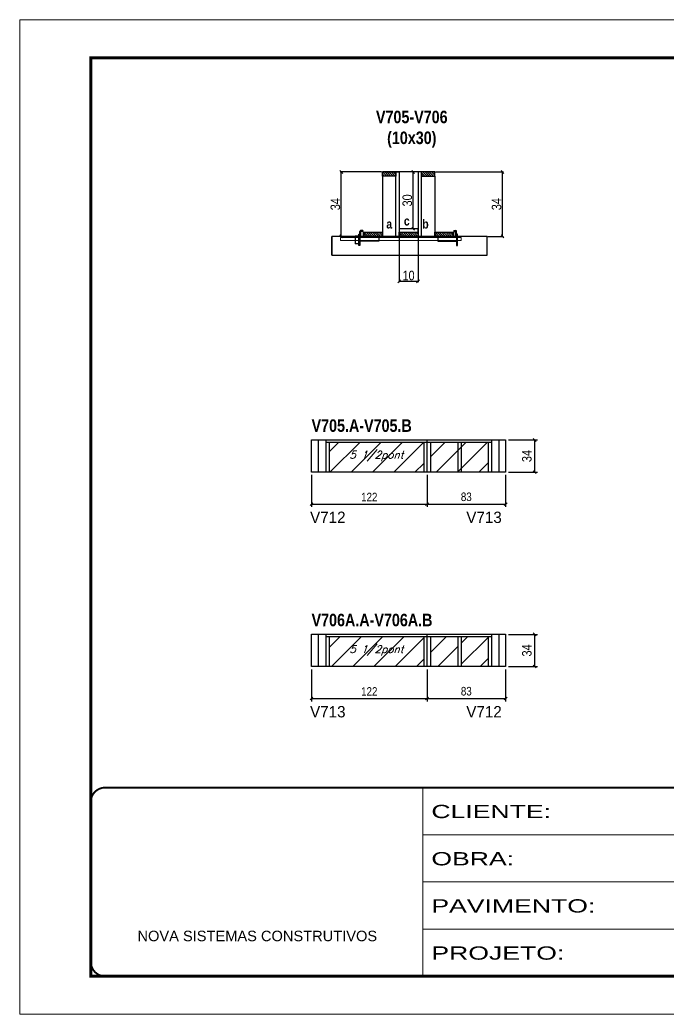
# Model space of a CAD drawing. Extents: x 13154 to 22413, y 1253 to 30260.
# Drawn here: x 14753 to 15438, y 26522 to 27572 of the extents above; entities that cross this region are included whole.
import ezdxf

# ---------------------------------------------------------------- set-up
doc = ezdxf.new("R2010")
doc.units = 0
doc.linetypes.add('CONTINUO', pattern=[0])
doc.linetypes.add('DASHED', pattern=[0.75, 0.5, -0.25])
for name, color, linetype in [('5', 5, 'Continuous'), ('barrote', 251, 'Continuous'), ('COTA', 241, 'Continuous'), ('detalhes', 4, 'Continuous'), ('NOMENCLATURA', 7, 'Continuous'), ('Painéis', 200, 'Continuous'), ('presilha', 1, 'Continuous'), ('SARR_2.2x10', 60, 'Continuous'), ('SARR_2.2x7', 40, 'Continuous'), ('SARR_3.5x7', 81, 'Continuous'), ('texto', 7, 'Continuous')]:
    doc.layers.add(name, color=color, linetype=linetype)
for name, color, linetype, lineweight in [('CONCRETO', 251, 'Continuous', 25), ('Folhas', 255, 'Continuous', 9), ('Hachura', 251, 'Continuous', 9), ('SARRAFO DE PRESSAO', 251, 'DASHED', 9), ('SCO-___-LAJ', 2, 'Continuous', 0)]:
    doc.layers.add(name, color=color, linetype=linetype, lineweight=lineweight)
doc.styles.add('ARIAL', font='arial.ttf')
doc.styles.add('COTA TECNICA', font='techl___.ttf', dxfattribs={"height": 10})
doc.styles.add('COTA TECNICA 2X', font='techl___.ttf', dxfattribs={"height": 10})
doc.styles.add('COTA TECNICA-50', font='techl___.ttf', dxfattribs={"height": 9})
doc.styles.add('Romans', font='romans.shx')
doc.styles.add('ROMAS860', font='ROMAS860.SHX')
doc.styles.add('TECNICA', font='techb___.ttf', dxfattribs={"height": 10})
doc.styles.add('Tecnologia', font='')
doc.styles.get('Tecnologia').set_extended_font_data('Forgotten Futurist')
doc.dimstyles.new('COTA PAINEL-50', dxfattribs={"dimtxt": 9, "dimasz": 3, "dimexe": 3, "dimexo": 3, "dimgap": 3, "dimtad": 1, "dimdec": 1, "dimzin": 12, "dimdsep": 46, "dimtxsty": 'COTA TECNICA-50', "dimblk1": 'OBLIQUE', "dimblk2": 'OBLIQUE', "dimsah": 1, "dimcen": 0.9, "dimclrd": 4, "dimclre": 4, "dimclrt": 240, "dimadec": 1, "dimazin": 3, "dimtfac": 1, "dimtdec": 1, "dimtmove": 0, "dimatfit": 3, "dimfxl": 1, "dimtolj": 1, "dimtzin": 12, "dimarcsym": 0})
doc.dimstyles.new('PAINEL', dxfattribs={"dimtxt": 10, "dimasz": 3, "dimexe": 3, "dimexo": 3, "dimgap": 3, "dimtad": 1, "dimdec": 1, "dimzin": 12, "dimdsep": 46, "dimtxsty": 'COTA TECNICA', "dimblk1": 'OBLIQUE', "dimblk2": 'OBLIQUE', "dimsah": 1, "dimcen": 0.9, "dimclrd": 4, "dimclre": 4, "dimclrt": 240, "dimadec": 1, "dimazin": 3, "dimtfac": 1, "dimtdec": 1, "dimtmove": 0, "dimatfit": 3, "dimfxl": 1, "dimtolj": 1, "dimtzin": 12, "dimarcsym": 0})
doc.dimstyles.new('SECAO', dxfattribs={"dimscale": 0.333333, "dimtxt": 5, "dimasz": 9, "dimexe": 3, "dimexo": 3, "dimgap": 3, "dimtad": 1, "dimdec": 1, "dimlfac": 0.5, "dimzin": 12, "dimdsep": 46, "dimtxsty": 'COTA TECNICA 2X', "dimblk1": 'OBLIQUE', "dimblk2": 'OBLIQUE', "dimsah": 1, "dimcen": 0.9, "dimclrd": 4, "dimclre": 4, "dimclrt": 240, "dimadec": 1, "dimazin": 3, "dimtfac": 1, "dimtdec": 1, "dimtmove": 0, "dimatfit": 3, "dimfxl": 1, "dimtolj": 1, "dimtzin": 12, "dimarcsym": 0})

# ---------------------------------------------------------------- blocks, each defined once
blk = doc.blocks.new('9999999999')
at = {"color": 30, "linetype": 'CONTINUO'}
for p, q in [((98564.6, 34230.2), (98564.6, 34429.4)), ((98564.6, 34379.6), (99584, 34379.6)), ((98564.6, 34329.8), (99488, 34329.8)), ((98564.6, 34280), (99488, 34280))]:
    blk.add_line(p, q, dxfattribs=at)
at = {"color": 30, "linetype": 'CONTINUO', "const_width": 2}
blk.add_lwpolyline([(99584, 34230.2), (99584, 34414.4, 0.414214), (99569, 34429.4), (98229, 34429.4, 0.414214), (98214, 34414.4), (98214, 34245.2, 0.414214), (98229, 34230.2), (99584, 34230.2)], format="xyb", dxfattribs=at)
at = {"layer": 'Folhas'}
blk.add_lwpolyline([(98139, 34190.2), (99624, 34190.2), (99624, 35240.2), (98139, 35240.2)], close=True, dxfattribs=at)
at = {"layer": 'Folhas', "color": 30, "const_width": 3}
blk.add_lwpolyline([(98214, 34230.2), (99584, 34230.2), (99584, 35200.2), (98214, 35200.2)], close=True, dxfattribs=at)
at = {"color": 7, "linetype": 'Continuous', "ltscale": 5, "style": 'ARIAL'}
blk.add_text('NOVA SISTEMAS CONSTRUTIVOS', height=11.059, dxfattribs=at).set_placement((98263.2, 34267.2))
at = {"layer": 'Folhas', "color": 7, "style": 'Tecnologia', "width": 1.5}
for s, p in [('CLIENTE:', (98573.7, 34397.2)), ('OBRA:', (98573.7, 34347.3)), ('PAVIMENTO:', (98573.7, 34297.5)), ('PROJETO:', (98573.7, 34247.7))]:
    blk.add_text(s, height=14, dxfattribs=at).set_placement(p)
blk = doc.blocks.new('_Oblique')
at = {"color": 0, "linetype": 'ByBlock', "lineweight": -2}
blk.add_line((-0.5, -0.5), (0.5, 0.5), dxfattribs=at)
blk = doc.blocks.new('*D124')
at = {"layer": 'COTA', "color": 4, "lineweight": -2, "transparency": 16777216}
for p, q in [((15153.5, 27342.4), (15153.5, 27294.9)), ((15173.5, 27342.4), (15173.5, 27294.9)), ((15173.5, 27295.9), (15153.5, 27295.9))]:
    blk.add_line(p, q, dxfattribs=at)
at = {"layer": 'Defpoints', "color": 0, "transparency": 16777216}
for p in [(15153.5, 27343.4), (15173.5, 27343.4), (15153.5, 27295.9)]:
    blk.add_point(p, dxfattribs=at)
at = {"layer": 'COTA', "color": 4, "lineweight": -2, "transparency": 16777216, "xscale": 3, "yscale": 3, "zscale": 3, "rotation": 180}
blk.add_blockref('_Oblique', (15153.5, 27295.9), dxfattribs=at)
at = {"layer": 'COTA', "color": 4, "lineweight": -2, "transparency": 16777216, "xscale": 3, "yscale": 3, "zscale": 3}
blk.add_blockref('_Oblique', (15173.5, 27295.9), dxfattribs=at)
at = {"layer": 'COTA', "color": 240, "transparency": 16777216, "insert": (15163.5, 27302), "char_height": 10, "attachment_point": 5, "style": 'COTA TECNICA 2X'}
blk.add_mtext('\\A1;10', dxfattribs=at)
blk = doc.blocks.new('PRESILHA METÁLICA 1')
at = {"layer": 'presilha'}
for p, q in [((7.5, 10.6), (7.5, 19.9)), ((12, 21), (8.6, 21)), ((9, 11.6), (9, 18.9)), ((12, 19.5), (9.6, 19.5)), ((12, 21), (12, 19.5)), ((0, 13), (6, 13)), ((0, 13), (0, 0)), ((6, 0), (0, 0)), ((6, 15.5), (7.5, 15.5)), ((6, -2.5), (6, 15.5)), ((6, 13), (6, 0)), ((7.5, 15.5), (7.5, -2.5)), ((37.5, 4.1), (7.5, 4.1)), ((37.5, 11), (9.6, 11)), ((37.5, 11), (37.5, 4.1)), ((7.5, -2.5), (6, -2.5))]:
    blk.add_line(p, q, dxfattribs=at)
for centre, radius, start, end in [((8.6, 19.9), 1.14, 90, 180), ((9.6, 18.9), 0.57, 90, 180), ((9.6, 11.6), 0.57, 180, 270)]:
    blk.add_arc(centre, radius, start, end, dxfattribs=at)
blk = doc.blocks.new('PRESILHA METÁLICA 2')
at = {"layer": 'presilha'}
for p, q in [((-5.2, 23.5), (-5.2, 22)), ((-5.2, 23.5), (-1.9, 23.5)), ((-5.2, 22), (-2.8, 22)), ((-2.2, 14.1), (-2.2, 21.4)), ((0.8, 18), (-0.8, 18)), ((-0.8, 18), (-0.8, 0)), ((-0.8, 14.6), (-0.8, 22.4)), ((0.8, 0), (0.8, 18)), ((-30.8, 13.5), (-30.8, 6.6)), ((-30.8, 13.5), (-2.8, 13.5)), ((-30.8, 6.6), (-0.8, 6.6)), ((-0.8, 0), (0.8, 0))]:
    blk.add_line(p, q, dxfattribs=at)
for centre, radius, start, end in [((-2.8, 21.4), 0.57, 0, 90), ((-1.9, 22.4), 1.14, 0, 90), ((-2.8, 14.1), 0.57, 270, 0)]:
    blk.add_arc(centre, radius, start, end, dxfattribs=at)
blk = doc.blocks.new('*D125')
at = {"layer": 'COTA', "color": 4, "lineweight": -2, "transparency": 16777216}
for p, q in [((15192.1, 27411.4), (15263.7, 27411.4)), ((15262.7, 27343.4), (15262.7, 27411.4)), ((15247.4, 27343.4), (15263.7, 27343.4))]:
    blk.add_line(p, q, dxfattribs=at)
at = {"layer": 'Defpoints', "color": 0, "transparency": 16777216}
for p in [(15191.1, 27411.4), (15262.7, 27411.4), (15246.4, 27343.4)]:
    blk.add_point(p, dxfattribs=at)
at = {"layer": 'COTA', "color": 4, "lineweight": -2, "transparency": 16777216, "xscale": 3, "yscale": 3, "zscale": 3}
for p, rotation in [((15262.7, 27411.4), 90), ((15262.7, 27343.4), 270)]:
    blk.add_blockref('_Oblique', p, dxfattribs=dict(at, rotation=rotation))
at = {"layer": 'COTA', "color": 240, "transparency": 16777216, "insert": (15256.5, 27377.4), "char_height": 10, "attachment_point": 5, "rotation": 90, "style": 'COTA TECNICA 2X'}
blk.add_mtext('\\A1;34', dxfattribs=at)
blk = doc.blocks.new('*D126')
at = {"layer": 'COTA', "color": 4, "lineweight": -2, "transparency": 16777216}
for p, q in [((15172.5, 27411.4), (15167.4, 27411.4)), ((15168.4, 27351.4), (15168.4, 27411.4)), ((15172.5, 27351.4), (15167.4, 27351.4))]:
    blk.add_line(p, q, dxfattribs=at)
at = {"layer": 'Defpoints', "color": 0, "transparency": 16777216}
for p in [(15168.4, 27411.4), (15173.5, 27411.4), (15173.5, 27351.4)]:
    blk.add_point(p, dxfattribs=at)
at = {"layer": 'COTA', "color": 4, "lineweight": -2, "transparency": 16777216, "xscale": 3, "yscale": 3, "zscale": 3}
for p, rotation in [((15168.4, 27411.4), 90), ((15168.4, 27351.4), 270)]:
    blk.add_blockref('_Oblique', p, dxfattribs=dict(at, rotation=rotation))
at = {"layer": 'COTA', "color": 240, "transparency": 16777216, "insert": (15162.2, 27381.4), "char_height": 10, "attachment_point": 5, "rotation": 90, "style": 'COTA TECNICA 2X'}
blk.add_mtext('\\A1;30', dxfattribs=at)
blk = doc.blocks.new('*D127')
at = {"layer": 'COTA', "color": 4, "linetype": 'ByBlock', "lineweight": -2, "transparency": 16777216}
for p, q in [((15061, 27091.4), (15061, 27057.6)), ((15183, 27091.4), (15183, 27057.6)), ((15061, 27060.6), (15183, 27060.6))]:
    blk.add_line(p, q, dxfattribs=at)
at = {"layer": 'Defpoints', "color": 0, "linetype": 'ByBlock', "transparency": 16777216}
for p in [(15061, 27094.4), (15183, 27094.4), (15183, 27060.6)]:
    blk.add_point(p, dxfattribs=at)
at = {"layer": 'COTA', "color": 4, "linetype": 'ByBlock', "lineweight": -2, "transparency": 16777216, "xscale": 3, "yscale": 3, "zscale": 3, "rotation": 180}
blk.add_blockref('_Oblique', (15061, 27060.6), dxfattribs=at)
at = {"layer": 'COTA', "color": 4, "linetype": 'ByBlock', "lineweight": -2, "transparency": 16777216, "xscale": 3, "yscale": 3, "zscale": 3}
blk.add_blockref('_Oblique', (15183, 27060.6), dxfattribs=at)
at = {"layer": 'COTA', "color": 240, "linetype": 'ByBlock', "transparency": 16777216, "insert": (15122, 27068.1), "char_height": 9, "attachment_point": 5, "style": 'COTA TECNICA-50'}
blk.add_mtext('\\A1;122', dxfattribs=at)
blk = doc.blocks.new('*D128')
at = {"layer": 'COTA', "color": 4, "linetype": 'ByBlock', "lineweight": -2, "transparency": 16777216}
for p, q in [((15183, 27091.4), (15183, 27057.6)), ((15266, 27091.4), (15266, 27057.6)), ((15183, 27060.6), (15266, 27060.6))]:
    blk.add_line(p, q, dxfattribs=at)
at = {"layer": 'Defpoints', "color": 0, "linetype": 'ByBlock', "transparency": 16777216}
for p in [(15183, 27094.4), (15266, 27094.4), (15266, 27060.6)]:
    blk.add_point(p, dxfattribs=at)
at = {"layer": 'COTA', "color": 4, "linetype": 'ByBlock', "lineweight": -2, "transparency": 16777216, "xscale": 3, "yscale": 3, "zscale": 3, "rotation": 180}
blk.add_blockref('_Oblique', (15183, 27060.6), dxfattribs=at)
at = {"layer": 'COTA', "color": 4, "linetype": 'ByBlock', "lineweight": -2, "transparency": 16777216, "xscale": 3, "yscale": 3, "zscale": 3}
blk.add_blockref('_Oblique', (15266, 27060.6), dxfattribs=at)
at = {"layer": 'COTA', "color": 240, "linetype": 'ByBlock', "transparency": 16777216, "insert": (15224.5, 27068.3), "char_height": 9, "attachment_point": 5, "style": 'COTA TECNICA-50'}
blk.add_mtext('\\A1;83', dxfattribs=at)
blk = doc.blocks.new('*D129')
at = {"layer": 'COTA', "color": 4, "linetype": 'ByBlock', "lineweight": -2, "transparency": 16777216}
for p, q in [((15269, 27128.4), (15299.7, 27128.4)), ((15296.7, 27128.4), (15296.7, 27094.4)), ((15269, 27094.4), (15299.7, 27094.4))]:
    blk.add_line(p, q, dxfattribs=at)
at = {"layer": 'Defpoints', "color": 0, "linetype": 'ByBlock', "transparency": 16777216}
for p in [(15266, 27128.4), (15266, 27094.4), (15296.7, 27094.4)]:
    blk.add_point(p, dxfattribs=at)
at = {"layer": 'COTA', "color": 4, "linetype": 'ByBlock', "lineweight": -2, "transparency": 16777216, "xscale": 3, "yscale": 3, "zscale": 3}
for p, rotation in [((15296.7, 27128.4), 90), ((15296.7, 27094.4), 270)]:
    blk.add_blockref('_Oblique', p, dxfattribs=dict(at, rotation=rotation))
at = {"layer": 'COTA', "color": 240, "linetype": 'ByBlock', "transparency": 16777216, "insert": (15288.5, 27111.4), "char_height": 10, "attachment_point": 5, "rotation": 90, "style": 'COTA TECNICA'}
blk.add_mtext('\\A1;34', dxfattribs=at)
blk = doc.blocks.new('*D130')
at = {"layer": 'COTA', "color": 4, "lineweight": -2, "transparency": 16777216}
for p, q in [((15134.9, 27411.4), (15091.4, 27411.4)), ((15092.4, 27343.4), (15092.4, 27411.4)), ((15106, 27343.4), (15091.4, 27343.4))]:
    blk.add_line(p, q, dxfattribs=at)
at = {"layer": 'Defpoints', "color": 0, "transparency": 16777216}
for p in [(15092.4, 27411.4), (15135.9, 27411.4), (15107, 27343.4)]:
    blk.add_point(p, dxfattribs=at)
at = {"layer": 'COTA', "color": 4, "lineweight": -2, "transparency": 16777216, "xscale": 3, "yscale": 3, "zscale": 3}
for p, rotation in [((15092.4, 27411.4), 90), ((15092.4, 27343.4), 270)]:
    blk.add_blockref('_Oblique', p, dxfattribs=dict(at, rotation=rotation))
at = {"layer": 'COTA', "color": 240, "transparency": 16777216, "insert": (15086.2, 27377.4), "char_height": 10, "attachment_point": 5, "rotation": 90, "style": 'COTA TECNICA 2X'}
blk.add_mtext('\\A1;34', dxfattribs=at)
blk = doc.blocks.new('*D131')
at = {"layer": 'COTA', "color": 4, "linetype": 'ByBlock', "lineweight": -2, "transparency": 16777216}
for p, q in [((15061, 26886.1), (15061, 26852.3)), ((15183, 26886.1), (15183, 26852.3)), ((15061, 26855.3), (15183, 26855.3))]:
    blk.add_line(p, q, dxfattribs=at)
at = {"layer": 'Defpoints', "color": 0, "linetype": 'ByBlock', "transparency": 16777216}
for p in [(15061, 26889.1), (15183, 26889.1), (15183, 26855.3)]:
    blk.add_point(p, dxfattribs=at)
at = {"layer": 'COTA', "color": 4, "linetype": 'ByBlock', "lineweight": -2, "transparency": 16777216, "xscale": 3, "yscale": 3, "zscale": 3, "rotation": 180}
blk.add_blockref('_Oblique', (15061, 26855.3), dxfattribs=at)
at = {"layer": 'COTA', "color": 4, "linetype": 'ByBlock', "lineweight": -2, "transparency": 16777216, "xscale": 3, "yscale": 3, "zscale": 3}
blk.add_blockref('_Oblique', (15183, 26855.3), dxfattribs=at)
at = {"layer": 'COTA', "color": 240, "linetype": 'ByBlock', "transparency": 16777216, "insert": (15122, 26862.8), "char_height": 9, "attachment_point": 5, "style": 'COTA TECNICA-50'}
blk.add_mtext('\\A1;122', dxfattribs=at)
blk = doc.blocks.new('*D132')
at = {"layer": 'COTA', "color": 4, "linetype": 'ByBlock', "lineweight": -2, "transparency": 16777216}
for p, q in [((15183, 26886.1), (15183, 26852.3)), ((15266, 26886.1), (15266, 26852.3)), ((15183, 26855.3), (15266, 26855.3))]:
    blk.add_line(p, q, dxfattribs=at)
at = {"layer": 'Defpoints', "color": 0, "linetype": 'ByBlock', "transparency": 16777216}
for p in [(15183, 26889.1), (15266, 26889.1), (15266, 26855.3)]:
    blk.add_point(p, dxfattribs=at)
at = {"layer": 'COTA', "color": 4, "linetype": 'ByBlock', "lineweight": -2, "transparency": 16777216, "xscale": 3, "yscale": 3, "zscale": 3, "rotation": 180}
blk.add_blockref('_Oblique', (15183, 26855.3), dxfattribs=at)
at = {"layer": 'COTA', "color": 4, "linetype": 'ByBlock', "lineweight": -2, "transparency": 16777216, "xscale": 3, "yscale": 3, "zscale": 3}
blk.add_blockref('_Oblique', (15266, 26855.3), dxfattribs=at)
at = {"layer": 'COTA', "color": 240, "linetype": 'ByBlock', "transparency": 16777216, "insert": (15224.5, 26863), "char_height": 9, "attachment_point": 5, "style": 'COTA TECNICA-50'}
blk.add_mtext('\\A1;83', dxfattribs=at)
blk = doc.blocks.new('*D133')
at = {"layer": 'COTA', "color": 4, "linetype": 'ByBlock', "lineweight": -2, "transparency": 16777216}
for p, q in [((15269, 26923.1), (15299.7, 26923.1)), ((15296.7, 26923.1), (15296.7, 26889.1)), ((15269, 26889.1), (15299.7, 26889.1))]:
    blk.add_line(p, q, dxfattribs=at)
at = {"layer": 'Defpoints', "color": 0, "linetype": 'ByBlock', "transparency": 16777216}
for p in [(15266, 26923.1), (15266, 26889.1), (15296.7, 26889.1)]:
    blk.add_point(p, dxfattribs=at)
at = {"layer": 'COTA', "color": 4, "linetype": 'ByBlock', "lineweight": -2, "transparency": 16777216, "xscale": 3, "yscale": 3, "zscale": 3}
for p, rotation in [((15296.7, 26923.1), 90), ((15296.7, 26889.1), 270)]:
    blk.add_blockref('_Oblique', p, dxfattribs=dict(at, rotation=rotation))
at = {"layer": 'COTA', "color": 240, "linetype": 'ByBlock', "transparency": 16777216, "insert": (15288.5, 26906.1), "char_height": 10, "attachment_point": 5, "rotation": 90, "style": 'COTA TECNICA'}
blk.add_mtext('\\A1;34', dxfattribs=at)

msp = doc.modelspace()

# ---------------------------------------------------------------- hatches: boundary and pattern name
at = {"layer": 'Hachura', "linetype": 'ByBlock'}
h = msp.add_hatch(dxfattribs=at)
h.set_pattern_fill('ANSI31', color=256, scale=5)
h.set_pattern_definition([(45, (-116573.295, -6539.837), (-11.2253202, 11.2253202), [])])
h.paths.add_polyline_path([(15179.53, 27126.22), (15079.53, 27126.22), (15079.53, 27094.42), (15179.53, 27094.42)])
h.paths.add_polyline_path([(15186.53, 27094.42), (15215.59, 27094.42), (15215.59, 27126.22), (15186.53, 27126.22)])
h.paths.add_polyline_path([(15219.09, 27126.22), (15219.09, 27094.42), (15247.53, 27094.42), (15247.53, 27126.22)])
h.paths.add_polyline_path([(15219.09, 27126.22), (15215.59, 27126.22), (15215.59, 27094.42), (15219.09, 27094.42)])
h = msp.add_hatch(dxfattribs=at)
h.set_pattern_fill('ANSI31', color=256, scale=5)
h.set_pattern_definition([(45, (-21.674, -46.092), (-11.22532, 11.22532), [])])
h.paths.add_polyline_path([(15179.53, 26889.11), (15179.53, 26920.91), (15079.53, 26920.91), (15079.53, 26889.11)])
h.paths.add_polyline_path([(15215.59, 26889.11), (15215.59, 26920.91), (15186.53, 26920.91), (15186.53, 26889.11)])
h.paths.add_polyline_path([(15219.09, 26889.11), (15247.53, 26889.11), (15247.53, 26920.91), (15219.09, 26920.91)])
at = {"layer": 'SARR_2.2x10'}
h = msp.add_hatch(dxfattribs=at)
h.set_pattern_fill('ANSI31', color=256, scale=0.5, angle=90)
h.set_pattern_definition([(135, (48309.4544, -96168.7768), (-1.122532015, -1.122532015), [])])
h.paths.add_polyline_path([(15115.92, 27347.79), (15115.92, 27343.39), (15135.92, 27343.39), (15135.92, 27347.79)])
h = msp.add_hatch(dxfattribs=at)
h.set_pattern_fill('ANSI31', color=256, scale=0.5, angle=90)
h.set_pattern_definition([(135, (48384.6544, -96168.7768), (-1.122532015, -1.122532015), [])])
h.paths.add_polyline_path([(15191.12, 27347.79), (15191.12, 27343.39), (15211.12, 27343.39), (15211.12, 27347.79)])
at = {"layer": 'SARR_2.2x7'}
h = msp.add_hatch(dxfattribs=at)
h.set_pattern_fill('ANSI31', color=256, scale=0.5, angle=90)
h.set_pattern_definition([(135, (48313.4544, -96105.1768), (-1.122532015, -1.122532015), [])])
h.paths.add_polyline_path([(15149.92, 27411.39), (15149.92, 27406.99), (15135.92, 27406.99), (15135.92, 27411.39)])
h = msp.add_hatch(dxfattribs=at)
h.set_pattern_fill('ANSI31', color=256, scale=0.5, angle=90)
h.set_pattern_definition([(135, (48295.4544, -96105.1768), (-1.122532015, -1.122532015), [])])
h.paths.add_polyline_path([(15177.12, 27411.39), (15177.12, 27406.99), (15191.12, 27406.99), (15191.12, 27411.39)])
h = msp.add_hatch(dxfattribs=at)
h.set_pattern_fill('ANSI31', color=256, scale=0.5, angle=90)
h.set_pattern_definition([(135, (48389.0544, -96168.7768), (-1.122532015, -1.122532015), [])])
h.paths.add_polyline_path([(15153.52, 27347.79), (15153.52, 27343.39), (15173.52, 27343.39), (15173.52, 27347.79)])

# ---------------------------------------------------------------- linework, layer by layer
at = {"layer": 'barrote'}
msp.add_lwpolyline([(15082.46, 27323.39), (15246.38, 27323.39), (15246.38, 27343.39), (15082.46, 27343.39)], close=True, dxfattribs=at)
at = {"layer": 'CONCRETO', "linetype": 'Continuous'}
msp.add_line((15173.52, 27411.39), (15135.92, 27411.39), dxfattribs=at)
at = {"layer": 'detalhes', "color": 250}
msp.add_line((15082.46, 27323.39), (15082.46, 27343.39), dxfattribs=at)
at = {"layer": 'Painéis', "linetype": 'Continuous'}
for p, q in [((15061.03, 27094.42), (15061.03, 27128.42)), ((15061.03, 27128.42), (15266.03, 27128.42)), ((15183.03, 27094.42), (15183.03, 27128.42)), ((15266.03, 27128.42), (15266.03, 27094.42)), ((15266.03, 27094.42), (15061.03, 27094.42)), ((15061.03, 26889.11), (15061.03, 26923.11)), ((15061.03, 26923.11), (15266.03, 26923.11)), ((15183.03, 26889.11), (15183.03, 26923.11)), ((15266.03, 26923.11), (15266.03, 26889.11)), ((15266.03, 26889.11), (15061.03, 26889.11))]:
    msp.add_line(p, q, dxfattribs=at)
for points in [[(15149.92, 27343.39), (15149.92, 27411.39), (15153.52, 27411.39), (15153.52, 27343.39)], [(15177.12, 27343.39), (15177.12, 27411.39), (15173.52, 27411.39), (15173.52, 27343.39)], [(15173.52, 27351.39), (15153.52, 27351.39), (15153.52, 27347.79), (15173.52, 27347.79)]]:
    msp.add_lwpolyline(points, close=True, dxfattribs=at)
at = {"layer": 'SARR_2.2x10'}
for points in [[(15115.92, 27347.79), (15135.92, 27347.79), (15135.92, 27343.39), (15115.92, 27343.39)], [(15191.12, 27347.79), (15211.12, 27347.79), (15211.12, 27343.39), (15191.12, 27343.39)]]:
    msp.add_lwpolyline(points, close=True, dxfattribs=at)
at = {"layer": 'SARR_2.2x7', "linetype": 'Continuous'}
for p, q in [((15068.03, 27128.42), (15068.03, 27094.42)), ((15076.03, 27126.22), (15183.03, 27126.22)), ((15183.03, 27126.22), (15251.03, 27126.22)), ((15259.03, 27128.42), (15259.03, 27094.42)), ((15068.03, 26923.11), (15068.03, 26889.11)), ((15259.03, 26923.11), (15259.03, 26889.11)), ((15076.03, 26920.91), (15183.03, 26920.91)), ((15183.03, 26920.91), (15251.03, 26920.91))]:
    msp.add_line(p, q, dxfattribs=at)
at = {"layer": 'SARR_2.2x7', "elevation": 0}
for points in [[(15135.92, 27411.39), (15149.92, 27411.39), (15149.92, 27406.99), (15135.92, 27406.99)], [(15191.12, 27411.39), (15177.12, 27411.39), (15177.12, 27406.99), (15191.12, 27406.99)]]:
    msp.add_lwpolyline(points, close=True, dxfattribs=at)
at = {"layer": 'SARR_2.2x7'}
msp.add_lwpolyline([(15153.52, 27347.79), (15173.52, 27347.79), (15173.52, 27343.39), (15153.52, 27343.39)], close=True, dxfattribs=at)
at = {"layer": 'SARR_3.5x7'}
for p, q in [((15076.03, 27128.42), (15076.03, 27094.42)), ((15079.53, 27126.22), (15079.53, 27094.42)), ((15179.53, 27126.22), (15179.53, 27094.42)), ((15186.53, 27126.22), (15186.53, 27094.42)), ((15215.59, 27126.22), (15215.59, 27094.42)), ((15219.09, 27126.22), (15219.09, 27094.42)), ((15247.53, 27126.22), (15247.53, 27094.42)), ((15251.03, 27128.42), (15251.03, 27094.42)), ((15076.03, 26923.11), (15076.03, 26889.11)), ((15251.03, 26923.11), (15251.03, 26889.11)), ((15079.53, 26920.91), (15079.53, 26889.11)), ((15179.53, 26920.91), (15179.53, 26889.11)), ((15186.53, 26920.91), (15186.53, 26889.11)), ((15215.59, 26920.91), (15215.59, 26889.11)), ((15219.09, 26920.91), (15219.09, 26889.11)), ((15247.53, 26920.91), (15247.53, 26889.11))]:
    msp.add_line(p, q, dxfattribs=at)
for points in [[(15149.92, 27406.99), (15135.92, 27406.99), (15135.92, 27343.39), (15149.92, 27343.39)], [(15177.12, 27406.99), (15191.12, 27406.99), (15191.12, 27343.39), (15177.12, 27343.39)]]:
    msp.add_lwpolyline(points, close=True, dxfattribs=at)
at = {"layer": 'SCO-___-LAJ', "color": 1}
msp.add_lwpolyline([(15091.46, 27342.06), (15219.23, 27342.06), (15219.23, 27338.86), (15091.46, 27338.86)], close=True, dxfattribs=at)

# ---------------------------------------------------------------- block references
at = {"layer": 'presilha', "xscale": 0.6666666666666666, "yscale": 0.6666666666666666, "zscale": 0.6666666666666666}
for name, p in [('PRESILHA METÁLICA 1', (15107.05, 27335.43)), ('PRESILHA METÁLICA 2', (15214.79, 27333.76))]:
    msp.add_blockref(name, p, dxfattribs=at)
at = {"layer": 'SARRAFO DE PRESSAO', "color": 6, "linetype": 'ByBlock'}
msp.add_blockref('9999999999', (-83386.1, -7668.18), dxfattribs=at)

# ---------------------------------------------------------------- texts
at = {"layer": '5', "linetype": 'Continuous', "style": 'ROMAS860'}
for s, p in [('V712', (15059.47, 27040.69)), ('V713', (15224.5, 27040.69)), ('V713', (15059.47, 26835.38)), ('V712', (15224.5, 26835.38))]:
    msp.add_text(s, height=12, rotation=359.99996, dxfattribs=at).set_placement(p)
at = {"layer": 'detalhes', "style": 'TECNICA'}
for s, p in [('a', (15140.04, 27351.69)), ('c', (15158.57, 27354.86)), ('b', (15178.02, 27351.68))]:
    msp.add_text(s, height=9.6, dxfattribs=at).set_placement(p)
at = {"layer": 'NOMENCLATURA', "style": 'TECNICA'}
for s, p in [('V705.A-V705.B', (15061.03, 27136.94)), ('V706A.A-V706A.B', (15061.03, 26931.63))]:
    msp.add_text(s, height=13.2, dxfattribs=at).set_placement(p)
at = {"layer": 'NOMENCLATURA', "insert": (15166.89, 27476.11), "char_height": 13.2, "attachment_point": 2, "style": 'TECNICA'}
msp.add_mtext_dynamic_manual_height_columns('V705-V706\\P(10x30)', width=300.2766, gutter_width=1, heights=[0], dxfattribs=at)
at = {"layer": 'texto', "color": 2, "char_height": 8, "attachment_point": 5, "style": 'Romans'}
for insert in [(15129.53, 27111.42), (15129.53, 26906.11)]:
    msp.add_mtext('{\\Q19;\\C256;5 1/2pont}', dxfattribs=dict(at, insert=insert))

# ---------------------------------------------------------------- dimensions: what is measured, and where the dimension line sits
at = {"layer": 'COTA'}
for base, p1, p2, picture, middle in [((15092.4, 27411.39), (15107.05, 27343.39), (15135.92, 27411.39), '*D130', (15086.18, 27377.39)), ((15168.44, 27411.39), (15173.52, 27351.39), (15173.52, 27411.39), '*D126', (15162.22, 27381.39)), ((15262.73, 27411.39), (15246.38, 27343.39), (15191.12, 27411.39), '*D125', (15256.51, 27377.39))]:
    dim = msp.add_linear_dim(base=base, p1=p1, p2=p2, angle=90, dimstyle='SECAO', dxfattribs=at)
    dim.commit()
    dim.dimension.update_dxf_attribs({"geometry": picture, "text_midpoint": middle})
dim = msp.add_linear_dim(base=(15153.52, 27295.92), p1=(15173.52, 27343.39), p2=(15153.52, 27343.39), angle=180, dimstyle='SECAO', dxfattribs=at)
dim.commit()
dim.dimension.update_dxf_attribs({"geometry": '*D124', "text_midpoint": (15163.52, 27295.92), "dimtype": 160})
at = {"layer": 'COTA', "linetype": 'ByBlock'}
for base, p1, p2, picture, middle in [((15296.75, 27094.42), (15266.03, 27128.42), (15266.03, 27094.42), '*D129', (15288.53, 27111.42)), ((15296.75, 26889.11), (15266.03, 26923.11), (15266.03, 26889.11), '*D133', (15288.53, 26906.11))]:
    dim = msp.add_linear_dim(base=base, p1=p1, p2=p2, angle=90, dimstyle='PAINEL', dxfattribs=at)
    dim.commit()
    dim.dimension.update_dxf_attribs({"geometry": picture, "text_midpoint": middle})
for base, p1, p2, picture, middle in [((15183.03, 27060.59), (15061.03, 27094.42), (15183.03, 27094.42), '*D127', (15122.03, 27068.14)), ((15183.03, 26855.28), (15061.03, 26889.11), (15183.03, 26889.11), '*D131', (15122.03, 26862.83))]:
    dim = msp.add_linear_dim(base=base, p1=p1, p2=p2, angle=180, dimstyle='COTA PAINEL-50', override={"dimarcsym": 1}, dxfattribs=at)
    dim.commit()
    dim.dimension.update_dxf_attribs({"geometry": picture, "text_midpoint": middle})
for base, p1, p2, picture, middle in [((15266.03, 27060.59), (15183.03, 27094.42), (15266.03, 27094.42), '*D128', (15224.53, 27068.31)), ((15266.03, 26855.28), (15183.03, 26889.11), (15266.03, 26889.11), '*D132', (15224.53, 26863))]:
    dim = msp.add_linear_dim(base=base, p1=p1, p2=p2, dimstyle='COTA PAINEL-50', override={"dimarcsym": 1}, dxfattribs=at)
    dim.commit()
    dim.dimension.update_dxf_attribs({"geometry": picture, "text_midpoint": middle})

doc.saveas('drawing.dxf')
